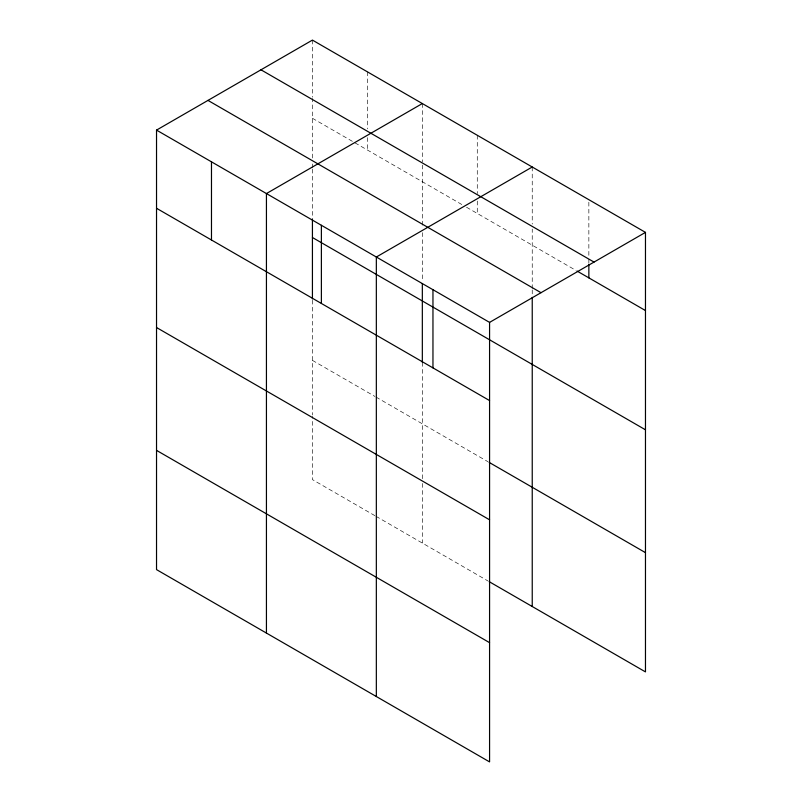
<?xml version="1.0" encoding="UTF-8"?>
<svg xmlns="http://www.w3.org/2000/svg" width="802" height="802" viewBox="0 0 802 802"><rect width="100%" height="100%" fill="white"/><g stroke="black" fill="none" stroke-linecap="round" stroke-linejoin="round"><path stroke-width="0.6" stroke-dasharray="4.01 3.01" d="M312.429 169.202L312.429 217.643M312.429 167.959L312.429 162.986M312.429 158.024L312.429 98.425M422.333 232.65L422.333 281.091M422.333 225.202L422.333 163.117M532.237 288.65L532.237 229.051M312.429 118.275L462.203 204.741M466.513 207.237L576.037 270.464M312.429 360.369L374.925 396.449M375.998 397.07L488.057 461.772M374.925 515.686L312.429 479.606L312.429 416.258M375.998 516.308L488.057 581.009M588.858 202.174L588.858 258.013M588.858 259.257L588.858 262.976M532.237 167.006L532.237 224.089M532.237 289.893L532.237 296.108M477.28 135.277L477.28 193.603M477.28 201.041L477.28 213.452M422.333 103.558L422.333 161.874M422.333 362.394L422.333 479.716M422.333 483.446L422.333 543.064M367.376 71.829L367.376 128.911M367.376 137.593L367.376 150.004M312.429 40.1L312.429 97.182M312.429 300.169L312.429 415.015"/><path stroke-width="1.2" d="M156.53 130.104L489.571 322.394L489.571 761.9L156.53 569.62L156.53 130.104L312.429 40.1L645.47 232.38L645.47 671.896L489.14 581.63M422.333 103.558L266.434 193.563L266.434 633.069M532.237 167.006L376.338 257.011L376.338 696.527M489.571 322.394L645.47 232.38M260.981 69.804L594.031 262.084M577.109 271.086L645.47 310.554M207.969 100.4L541.019 292.69M312.429 237.512L645.47 429.802M156.53 208.279L489.571 400.569M489.14 462.393L645.47 552.648M156.53 327.527L489.571 519.806M156.53 450.373L489.571 642.663M588.858 264.219L588.858 277.873M532.237 297.352L532.237 606.512M432.96 289.702L432.96 367.877M422.333 283.577L422.333 362.394M321.381 225.292L321.381 303.467M312.429 218.886L312.429 298.945M211.477 161.834L211.477 240.009"/></g></svg>
